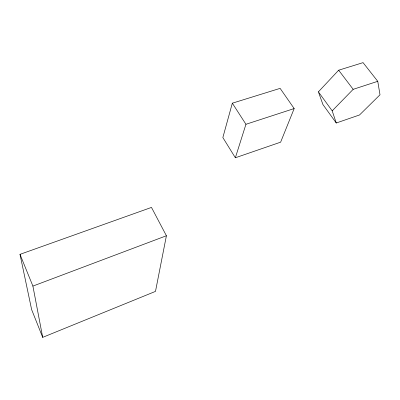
<?xml version="1.0" encoding="UTF-8"?>
<svg xmlns="http://www.w3.org/2000/svg" width="400" height="400" viewBox="0 0 400 400"><rect width="100%" height="100%" fill="white"/><g stroke="black" fill="none" stroke-linecap="round" stroke-linejoin="round"><path stroke-width="0.6" d="M166.405 235.76L155.49 291.39L42.695 337.36L31.625 309.575L20 254.35L151.475 207.42L166.405 235.76L32.905 286.095L42.695 337.36M232.33 103.19L222.85 137.555L235.355 157.775L280.625 142.17L294.17 108.565L280.12 88.365L232.33 103.19L245.94 124.29L235.355 157.775M318.385 91.855L338.66 70.21L363.06 62.64L377.755 81.315L380 94.79L359.52 114.975L336.26 122.995L322.94 104.57L318.385 91.855L332.19 110.84L336.26 122.995M332.19 110.84L353.175 89.33L377.755 81.315M245.94 124.29L294.17 108.565M338.66 70.21L353.175 89.33M20 254.35L32.905 286.095"/></g></svg>
